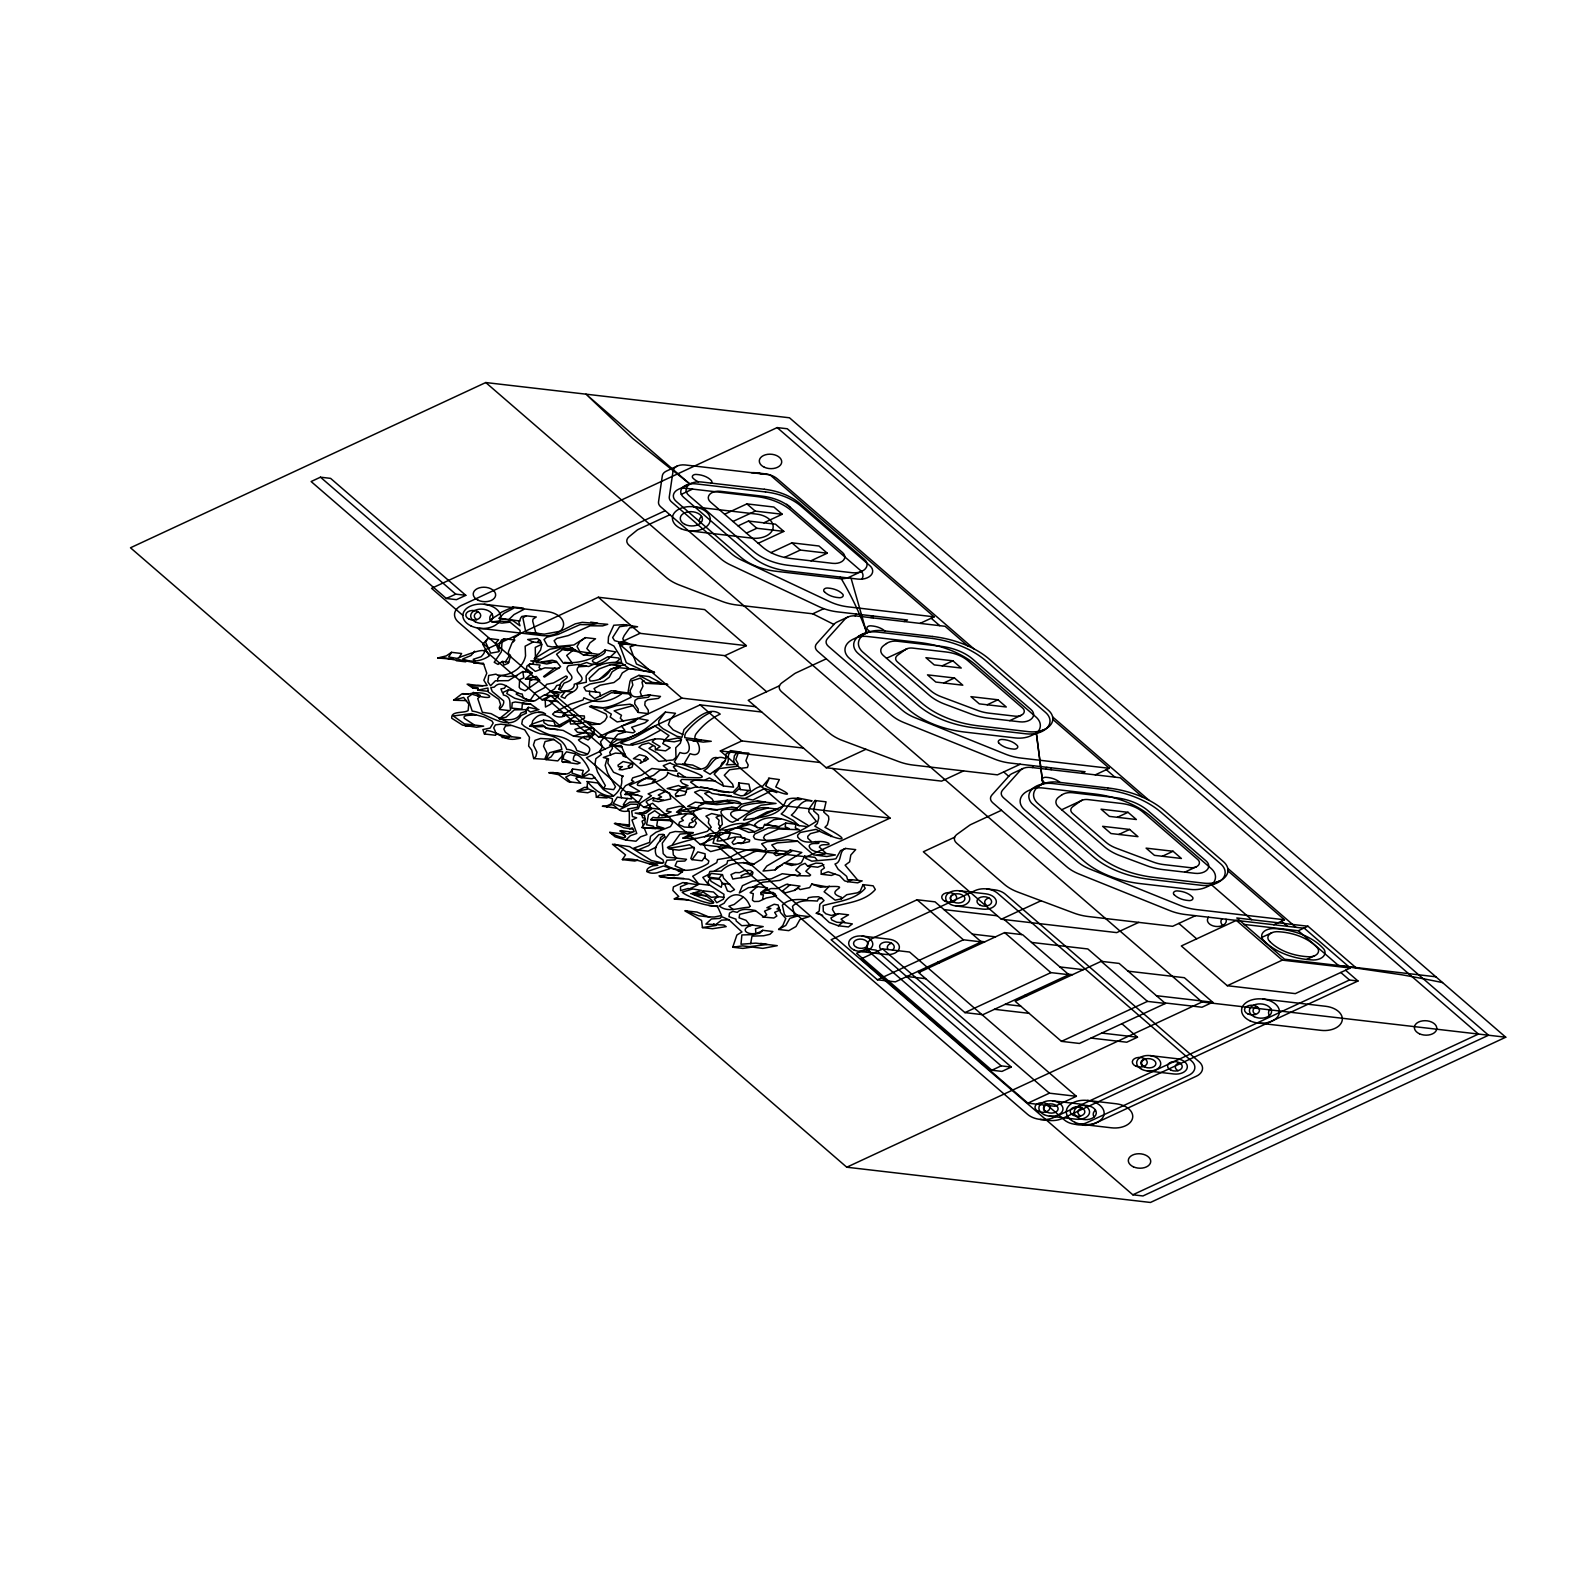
<?xml version="1.0" encoding="UTF-8"?>
<svg xmlns="http://www.w3.org/2000/svg" width="1585" height="1585" viewBox="0 0 1585 1585"><rect width="100%" height="100%" fill="white"/><g stroke="black" fill="none" stroke-linecap="round" stroke-linejoin="round"><path stroke-width="1.5" d="M541 669.702L538.979 667.384L540.089 665.066L529.965 663.897L528.855 666.195L535.255 671.366L544.923 667.84L558.95 668.434M648.225 694.884L660.489 696.429L658.429 698.41L647.789 699.738L645.135 701.58L644.798 705.067L648.324 710.278L648.245 713.587L638.121 712.418L638.2 709.109L634.674 703.898L635.01 700.392L637.685 698.569L648.305 697.241L650.365 695.26C643.431 693.893 631.405 702.135 630.057 690.723L632.851 685.037L631.86 680.857L640.32 678.122L646.264 683.353L667.78 684.462L652.188 682.342L638.854 675.368L631.028 679.173L629.958 681.292L628.116 691.734L631.127 697.241C619.061 702.888 604.697 711.566 591.106 706.117L589.501 706.573L606.144 714.102L607.055 716.955L604.816 720.779L600.299 723.949L591.898 724.682L586.212 721.393L579.753 723.652L570.56 724.008L569.867 720.759L560.06 726.782L548.113 725.237L544.012 722.8L543.635 720.184C531.094 724.206 520.653 727.673 544.864 726.445M512.827 641.984L514.412 639.944L504.288 638.775L501.989 642.876L501.335 651.851L494.203 662.292L498.047 664.412L502.366 661.46L508.785 662.193M488.041 691.337L477.977 690.168L477.996 687.751L472.786 688.048L467.119 684.165L476.431 685.235M607.134 797.968L596.396 797.275L595.683 792.223L588.491 788.934L576.92 791.272L584.429 787.388L587.758 787.587M529.39 687.157L529.747 680.797L532.144 679.787M577.554 651.653L560.179 648.641L538.207 660.747L530.737 660.905L546.746 663.976L551.739 662.847M657.577 820.475L656.705 825.943L664.056 828.182L652.247 827.806L662.49 829.213M586.767 666.255L578.664 666.77C571.511 673.387 592.79 678.241 574.226 684.264C575.177 692.724 554.314 693.14 560.238 686.047C558.772 681.253 571.392 677.568 565.964 676.002L553.423 682.976L546.567 684.324L544.388 687.791L535.532 692.546L530.143 700.352L523.367 698.153L522.178 694.012C512.866 693.695 502.584 677.548 494.322 687.078L490.775 687.712L492.281 691.496L503.634 700.847C504.981 705.919 495.946 712.814 500.642 704.83L498.899 699.421L488.239 692.011L487.922 688.029L477.977 690.168M659.836 841.219L660.588 837.534L664.214 834.859M637.883 794.937L625.025 794.461L627.502 791.707L634.178 792.758L639.706 791.272L629.304 785.229L645.57 778.374L655.695 779.543L652.346 782.257M738.788 782.931L748.913 784.119L750.438 790.717L740.314 789.548L738.788 782.931L738.313 786.695L732.884 792.282L722.324 792.005L706.217 787.884L695.24 787.111L686.741 789.548L685.017 794.759L675.983 796.7L675.329 794.164L678.519 790.875L667.166 788.538L678.519 785.506L681.808 787.329L689.832 788.26M532.104 723.751L532.639 720.977C541.892 708.475 550.669 717.47 559.247 725.118L562.021 725.435M545.557 713.943C539.633 709.525 527.746 713.983 522.515 719.808L521.742 723.909L524.358 726.326A69.047 44.38 3.4 0 0 540.128 733.815C550.708 734.964 562.952 737.956 566.717 749.388C574.285 749.21 579.833 757.65 587.242 754.5C594.91 745.663 583.003 745.307 578.406 739.878L584.548 736.51L591.185 737.203M509.043 619.359L514.035 614.564L523.545 609.571L523.288 608.125L513.164 606.956L501.672 612.068A46.579 29.937 3.4 0 1 494.956 616.842L490.359 619.933L491.806 621.439M650.385 805.873L648.443 809.876L641.866 813.105M750.636 943.689L752.003 936.121L763.673 935.764L769.973 934.278L772.846 931.505L762.722 930.316L759.869 933.089L753.549 934.595L741.879 934.952L740.987 944.244L755.768 943.134L777.264 945.67L762.861 948.385L742.513 945.849L732.726 947.236L736.886 935.031L741.958 931.96L728.803 919.696L721.65 916.665L719.986 918.389L711.407 918.963L705.9 924.075L723.83 925.065L726.188 926.611L712.537 928.731L702.413 927.562L701.6 920.449L684.958 910.959L697.004 912.029L708.614 916.883L714.439 917.022L721.611 915.496L717.212 905.847C702.373 906.719 688.96 897.07 674.061 898.913L678.796 896.535L672.852 890.433L673.407 886.907L682.877 882.568L698.054 884.806L690.426 888.551M768.487 778.096L779.364 779.582L775.758 786.933C804.17 800.841 772.806 791.331 765.634 785.764L769.24 778.413L762.543 786.358C754.123 786.398 749.527 795.928 740.75 795.848L733.875 793.471L739.204 788.557L740.314 789.548M539.039 679.866L525.447 679.014L532.144 673.288L526.379 668.672L526.953 665.997L529.965 663.897M600.517 696.37L599.823 692.486L589.699 691.318L589.521 694.468L594.633 698.628L611.315 690.703L628.75 693.061M816.968 860.001L814.848 857.346L804.724 856.177L801.317 862.716L798.384 863.983L791.47 865.489L784.02 863.052L775.065 869.907L763.059 871.037L766.843 866.044L791.707 851.303L790.222 850.036L783.783 853.82L776.214 855.682L774.035 853.879L778.77 850.491L787.765 851.541M510.093 622.172L501.91 623.103L490.676 621.3M572.066 692.031L565.469 691.258L561.05 696.726L564.874 698.331C567.232 692.586 575.949 692.724 577.554 686.88L576.96 684.126L586.331 682.224L586.093 675.983C593.464 664.194 608.699 661.539 621.578 662.451L620.389 656.586L613.87 646.026L608.125 643.015L608.501 636.833L613.791 625.243L623.658 624.648L637.586 626.768L629.701 627.878L624.232 635.526L622.766 638.755L624.688 641.806L628.888 643.688M475.322 661.004L473.202 659.34L481.107 656.725C494.322 643.173 464.563 655.952 461.968 656.388L456.995 658.429L448.674 656.983L451.487 652.327L461.611 653.515L458.917 657.795M716.361 924.194L721.512 920.132L728.922 919.775M545.24 695.003L554.512 688.96L556.692 685.512L560.377 684.74M752.439 887.224L762.662 882.251L779.681 880.408L791.034 875.277L795.65 875.277M625.025 794.461L631.008 793.51L642.222 796.522L638.894 801.931L629.899 802.109L622.152 807.003L613.217 803.417L617.358 797.116L621.459 797.75L620.527 793.114L621.835 790.697L625.5 785.724L633.841 781.464L631.504 780.276L632.752 777.839L641.449 775.184L651.851 768.487L676.993 771.241L673.348 766.863L675.943 765.515M565.152 713.012L562.695 715.41L563.864 716.242M720.898 765.951L721.948 762.999L724.761 761.117M857.961 880.388L845.122 865.172L849.639 861.844L850.808 855.028L855.662 849.619L845.538 848.451L840.525 850.63L835.909 858.773L832.601 859.328L811.797 861.17L805.774 858.317L804.724 856.177M593.701 664.313L588.728 666.473L578.604 665.304L586.747 662.49C594.514 666.354 603.231 663.739 609.314 658.211L608.6 656.844M561.863 756.362L557.801 760.899L545.933 759.631L549.5 752.736L561.863 749.388L560.674 744.455L553.541 739.244L540.604 738.452L534.938 740.354L533.432 745.029L536.958 752.201L535.809 756.62L533.669 758.561L531.748 750.121L528.637 746.059L529.449 737.342L524.675 729.793L512.133 725.573L500.9 724.167L495.451 724.86L493.708 727.872L495.154 731.002C495.035 738.035 532.58 736.748 516.552 738.848C504.644 741.721 497.274 731.18 486.734 730.546L484.435 733.994L482.87 729.556L490.122 728.09L493.193 723.077L492.004 721.056L484.673 717.212L471.478 713.626L453.231 715.964L464.484 723.889L483.663 726.128L476.609 727.238L462.543 725.118L451.685 718.203C451.012 710.555 463.038 713.607 468.11 710.635L468.784 704.136L463.632 697.459L453.607 700.233L461.849 693.893L468.209 694.23C487.15 688.167 503.297 703.898 472.033 694.23L467.615 697.4L472.211 711.11C487.447 712.695 508.607 733.518 521.267 715.469L526.359 713.111L525.824 710.04L528.32 707.326L538.94 709.565L530.5 712.041L527.706 710.1L528.32 707.326M541.238 642.935L533.174 642.004L525.15 646.224L525.546 655.873C522.892 668.434 510.311 675.923 498.047 675.388L495.946 674.16L488.695 675.468L487.922 681.966L490.558 685.73L495.431 680.777L508.409 680.658L522.792 671.545L532.085 672.615M847.579 881.676L857.703 882.845L862.2 880.884L852.076 879.715L847.579 881.676L844.607 880.844L839.614 875.653L828.202 871.77L821.288 874.246L821.129 870.363L824.438 867.946L822.159 863.409L815.938 863.112L807.577 866.024L805.041 863.349L800.326 865.331L795.729 870.086L800.484 873.85L797.869 875.673L782.237 873.731L771.36 878.823L752.538 881.082L742.434 885.698L739.303 892.989L748.477 887.64L757.353 886.609L767.477 887.798L762.563 891.265M655.833 828.717L641.905 827.489L645.174 823.031L644.52 815.344L635.11 813.046L644.56 813.422M534.086 660.767L534.938 658.766M535.413 657.676L535.274 647.413L541.713 644.283M506.071 685.552L504.446 688.247L500.9 688.9L502.405 692.685L508.409 689.871L513.401 690.446M532.382 664.174L533.313 662.332M742.315 843.24L745.366 839.832L744.851 838.703C734.826 833.472 726.505 841.536 717.094 841.001L720.224 832.383L715.211 835.671L713.032 843.101L729.179 846.806L710.674 851.581L705.622 848.49L703.819 844.23L711.685 835.85L714.993 836.246M584.548 736.51L583.874 738.075L588.075 739.957L594.316 734.231L593.88 728.565L584.211 726.623L574.82 729.358L577.475 732.31L594.177 733.38M727.872 838.742L730.348 833.571L720.224 832.383M642.599 779.543L653.535 775.303L660.113 769.973L663.739 769.656M669.9 868.62L656.844 872.84C647.472 874.623 642.103 869.67 652.941 865.806L657.874 865.291C645.511 864.518 634.693 856.712 622.37 859.605L625.52 854.89L612.444 844.25L629.661 846.628L651.415 860.536L662.609 862.933M722.483 883.4L720.006 879.477L709.882 878.308L707.94 882.31L709.149 884.747L723.969 894.316L723.533 899.111L716.777 902.717L714.28 899.23L718.045 896.635L724.246 897.348M775.184 869.848L776.947 867.233L782.396 864.835M658.112 817.167L660.212 814.591L670.316 816.889M682.858 734.529L673.169 729.912L668.375 724.662L670.019 720.145L675.487 713.29L665.363 712.101L658.805 720.937L658.825 725.019L663.045 728.743L676.835 736.272L681.946 737.302L683.967 729.595C693.655 720.224 708.792 705.226 720.224 714.102C710.754 718.421 701.977 726.049 695.815 734.192A18.842 12.105 3.4 0 0 694.904 738.828L697.717 739.72M572.205 663.283L563.467 663.263L556.553 654.248L562.517 649.592L568.024 650.563M822.674 915.318L816.315 913.257L819.187 911.038L819.821 904.302L824.042 900.557L821.862 898.319L818.494 896.753L812.907 896.952L808.33 897.704L807.24 899.864C798.939 899.349 788.419 898.378 782.356 905.233L784.397 914.248L786.239 916.388L797.433 915.298L809.281 916.625L799.91 919.558L795.967 926.551L788.775 930.633L778.651 929.464L782.792 925.561L785.803 918.527L780.494 912.485L778.116 904.956L774.134 904.262L766.902 907.71L770.845 908.482L764.525 911.177L766.724 914.822L763.752 916.843L755.213 910.464C749.646 909.552 741.503 907.868 737.283 912.366L732.845 911.355L729.516 913.118L728.961 916.645L735.935 919.181L736.173 920.964L741.76 925.68L752.657 925.105L763.197 926.591L755.49 928.79L755.787 932.079M646.72 871.671L663.422 866.024L682.58 871.631L677.825 875.118L665.878 875.019A28.867 18.564 3.4 0 0 661.995 875.574L658.964 875.95L670.158 878.248L683.789 878.407M784.872 863.013L801.832 852.492L790.222 850.036M505.357 661.797L509.875 655.041M578.604 665.304L579.199 664.353L568.539 665.601C561.387 672.218 582.666 677.072 564.101 683.095L560.892 688.465L558.554 689.336M584.112 774.748L582.151 774.273L583.28 770.449L572.502 768.983C568.242 778.948 556.672 771.162 548.747 772.747L558.514 774.649L568.183 781.603L580.704 783.248L575.83 778.354L578.763 776.749M708.376 874.583L702.789 877.397L708.772 885.123L698.648 883.955L692.665 876.228L716.757 862.616L717.51 859.585L729.912 857.505C739.402 851.403 752.558 846.43 763.792 851.006L766.506 849.322L761.632 843.795L767.18 841.714L787.943 839.674L797.83 841.318L813.462 854.85L826.855 856.514L835.434 854.949L826.34 853.503L819.326 847.064C820.555 842.566 830.877 846.489 828.777 843.319C818.573 838.029 805.457 847.123 797.75 837.118L797.631 835.176L800.306 832.482L816.057 829.351C831.669 838.148 860.596 846.113 824.933 827.311L827.39 824.794L828.836 819.366L828.539 816.315L823.685 811.995L826.062 801.832L814.908 800.524L809.4 808.31L808.707 811.738L816.334 821.347C798.979 832.759 776.056 844.369 754.975 838.96L753.43 836.563L754.737 834.007L768.368 827.806L789.092 828.559L785.189 826.756L785.665 823.051L778.631 826.835L764.604 824.477L763.019 827.845L754.103 832.026L748.794 832.402L737.619 827.608C714.875 831.63 727.277 831.332 740.373 834.899L741.958 837.593L744.97 837.95M711.685 835.85C700.59 835.434 633.425 855.603 689.594 844.726L694.448 848.53L690.822 858.456L691.971 859.625L697.836 851.878L705.107 853.8L705.028 858.02L708.852 860.972L708.178 863.488C695.28 871.79 678.221 872.899 664.947 864.717L666.968 860.18L674.735 859.882L676.379 858.099L686.503 859.288L684.859 861.051L677.092 861.348L675.071 865.885L684.779 870.284M569.411 781.98L570.58 782.059L565.706 777.165L570.382 774.728L581.893 777.581L589.105 774.134L592.136 774.728L603.548 788.438L605.371 785.585L597.525 771.935L595.049 764.168L595.841 758.72L601.527 754.381L599.546 751.31L602.34 747.189L600.497 741.839L607.59 733.181L616.387 730.487L633.108 732.845L635.03 731.577L631.603 727.297L644.936 722.819L648.126 720.323L637.546 718.381L617.14 721.948L610.166 717.054L611.354 714.082L604.024 709.644L616.407 705.642L630.057 704.196L632.752 705.246L638.121 712.418M495.867 733.043L495.63 735.281L484.435 733.994M593.384 700.867L580.645 705.266L565.409 713.052L555.047 711.784L552.571 714.221C556.196 717.648 562.12 717.965 566.122 715.033L584.33 715.964L584.508 718.064L578.228 721.571M620.012 768.507L619.141 769.617L622.251 769.775L632.058 767.279L633.049 763.772L623.083 761.553L617.991 765.139L618.447 766.803L622.43 766.546L620.092 768.428M718.342 896.654L713.488 892.018L703.364 890.849L701.462 893.048L690.664 893.663L706.157 895.941M607.075 758.502L605.173 765.357L607.649 773.123L615.495 786.754L613.672 789.627L603.548 788.438M754.302 863.944C743.127 861.804 729.556 861.883 721.274 871.076L709.941 871.433L707.98 876.584L708.753 877.238L711.13 873.394L722.562 874.682L723.553 878.149L734.489 889.641L730.606 891.82L727.456 890.988L724.92 884.648L722.205 883.4L721.254 887.283L711.031 881.3L709.882 878.308M705.127 856.455L702.096 860.813L691.971 859.625M787.329 884.331L789.885 884.945L782.554 890.968L785.348 892.89L794.362 890.394L800.009 886.114L786.299 884.351L777.7 888.591L771.003 888.551L760.8 892.553L774.926 893.643M599.823 678.974L610.601 669.385M627.343 798.444L623.341 804.605L624.946 805.398M761.355 892.613L760.84 894.594L763.435 894.832L762.524 899.349M748.358 790.479L744.455 794.897M762.464 828.123L757.293 827.529L754.658 824.596C766.942 812.114 785.585 819.069 799.038 825.627L793.312 820.475L781.187 813.937C786.992 809.638 788.438 801.752 796.205 799.553C810.549 800.148 789.033 795.531 785.863 800.762C779.543 818.256 758.205 816.909 743.504 820.059L747.248 815.383L756.937 810.787L767.952 808.013L778.077 809.202L767.061 811.976L755.886 817.88M750.398 810.311L761.038 805.239L776.036 803.436L755.946 801.099L741.621 804.15L737.005 808.073C727.515 805.18 718.421 812.392 709.05 808.845M616.149 662.253L619.438 659.38L618.725 658.013L607.847 656.765L596.317 663.124C583.003 659.598 608.402 656.249 604.955 650.008C594.018 659.4 577.95 663.996 564.597 662.391M540.525 659.4L534.383 658.686L540.564 650.008L541.832 644.659L540.445 640.716L537.434 638.537L527.666 639.508L533.174 642.004M720.264 829.569L717.371 832.541L709.644 833.849L704.473 836.781M794.362 890.413L798.265 888.155L800.128 889.581L809.638 887.6L811.758 884.093L825.904 886.669C857.544 885.282 821.288 890.691 841.318 897.169L841.397 898.873M645.57 778.374C617.417 793.392 670.693 781.92 667.543 772.311C675.368 777.502 686.78 777.601 696.825 777.72C718.163 778.136 669.425 764.604 670.296 762.801L663.223 765.694L667.087 768.943L664.848 770.072M655.16 738.709L652.247 741.82L660.113 746.594L655.477 749.665L655.16 746.495L648.681 742.949L641.965 744.692L638.854 747.248L647.175 751.865L658.805 761.394L673.189 759.928L675.983 757.412L675.725 747.744L680.341 743.187L681.53 738.986L677.469 738.075L664.056 740.651L668.969 735.598L655.041 726.089L633.505 738.214L620.646 742.949C635.506 750.418 649.474 735.083 664.432 739.779M664.472 740.71L662.728 743.543L670.237 747.763L665.601 750.854L655.477 749.665M517.82 693.16L516.116 694.111L528.538 700.451M765.872 824.755L773.757 819.762L780.969 818.732M663.6 800.167L652.921 798.048L647.096 800.841L646.165 801.871L651.811 808.726L645.868 813.264L639.528 812.847M714.26 871.136L726.881 863.785L727.634 860.774L740.036 858.674L750.438 853.661A17.138 11.016 3.4 0 1 762.861 850.65M646.66 757.194L643.55 759.829L645.887 760.741M742.731 843.279L738.392 842.784L733.538 844.448L732.052 842.368L735.242 838.663L734.747 837.534M725.692 758.66C713.448 753.093 712.081 767.081 703.799 770.548L710.08 774.292C716.321 769.002 727.773 764.089 725.811 754.262L730.665 750.597L741.522 752.261M498.958 651.237L495.649 643.213L498.641 639.726L487.962 638.398L482.732 644.283L489.25 655.893C481.741 661.242 471.28 662.867 462.8 658.924L470.983 655.556L474.648 651.197M535.948 633.307L532.718 621.181L533.016 619.121L536.265 616.981L526.141 615.812L522.892 617.932L525.824 632.118L544.408 634.159L560.892 631.088L575.296 623.836L582.23 622.33L607.729 624.312L602.597 625.897L590.175 625.778L568.262 635.565L556.89 638.398L554.116 640.716L557.207 646.383M596.396 797.275L599.823 794.798L612.286 798.602C614.604 811.084 586.014 803.1 616.506 808.291M821.307 915.159L829.312 922.49L838.307 925.759L842.21 922.747L836.662 922.193L831.808 919.974L830.916 917.992L838.425 913.653L848.55 914.822L841.041 919.161L844.944 922.529M572.502 768.983L572.027 773.084L581.873 776.412L589.125 770.171C587.579 764.327 574.028 745.703 573.255 760.107L580.13 762.92L577.475 763.95L561.823 761.592L562.517 751.548L560.179 751.429L554.057 752.657L551.105 756.857L545.933 759.631M526.299 711.13L520.89 713.091C517.304 721.333 506.407 720.145 499.275 718.798L510.608 709.723C508.943 703.958 512.47 696.806 503.297 694.943L503.257 693.101M660.569 730.19L643.629 739.383L630.771 744.138L633.089 744.792M779.027 907.452L777.026 908.898L779.661 909.255M591.542 653.595L586.826 648.523L589.996 642.817L595.524 638.795L585.4 637.626L579.872 641.648L577.059 646.462L579.753 651.514L598.793 654.447M775.64 851.185L776.63 850.511L771.756 844.964L777.304 842.883L797.433 841.239M585.875 736.649L594.256 733.875M480.255 696.191L477.739 698.589L482.335 712.279L491.053 713.646L499.81 718.421M665.363 712.101C651.138 724.286 637.586 738.729 617.021 739.957L609.571 745.247L622.291 747.09M695.379 816.136L691.436 819.584L693.517 821.644L689.653 823.249L688.782 825.745L692.09 827.469M625.619 836.365L621.419 833.809L609.769 832.363L615.198 836.86L625.817 840.05L630.394 835.691L636.774 833.452L631.959 820.02L636.655 817.801L632.455 816.552L631.682 811.005L638.319 808.707L640.617 802.902L651.455 795.789L648.126 793.867L659.122 789.31L669.623 793.094L670.772 798.939L658.369 801.673L652.881 800.663L654.189 798.345L652.921 798.048M693.695 814.551C679.509 811.223 666.988 820.02 652.901 817.365L650.742 819.683L669.762 819.703L672.694 822.892L670.455 826.597L655.992 832.264L650.464 836.365L649.573 842.408L633.782 848.133L637.962 849.976L648.661 845.597L658.904 834.621L663.283 834.324L665.145 836.821C658.904 840.605 652.624 847.995 656.507 855.642L662.946 859.823L663.778 862.636C644.283 866.539 631.424 849.441 614.703 844.23M743.008 897.308L734.192 904.441L728.902 906.204L733.181 909.493M610.205 657.042L615.773 651.93L604.955 650.008M527.726 670.079L524.853 671.782M752.756 872.107L750.26 873.533M554.869 667.959L543.556 676.557L544.547 677.053L560.614 666.691L556.256 661.242L552.115 660.232L536.622 662.807M757.353 886.609L750.101 892.731L753.311 893.643L752.439 900.221L754.262 901.528L758.878 901.389L766.288 898.002L776.531 895.882L773.104 892.454L760.8 892.553M559.247 725.118L574.384 716.895L574.206 714.795M740.155 872.364L744.792 870.363L750.636 870.522C759.651 876.981 738.095 877.535 732.845 879.1L730.982 874.603L735.42 872.542L739.62 872.661M611.533 668.87L620.488 665.878L609.611 664.67L621.994 663.283L629.344 668.712L636.001 669.504M632.217 763.257L628.116 766.308L629.76 767.754M588.946 653.297L583.339 654.902L569.629 646.601L561.506 647.076L549.757 649.275L534.383 658.686M657.577 798.582L661.579 796.958L658.25 795.056L664.908 791.747M572.126 651.039L566.677 655.437L572.343 663.283M661.817 815.899L671.148 811.877L666.374 811.005L667.463 809.123L679.173 806.408L683.947 806.488L678.895 810.727L689.019 811.896L696.647 809.915M678.122 776.828L677.667 773.5L678.895 772.925L685.275 777.225M619.814 665.799L625.283 664.67M644.104 680.936L641.984 682.025L642.975 686.206L640.182 691.892L641.687 696.191M555.285 711.883L570.521 704.077L583.022 700.015L583.914 697.737C596.653 704.077 610.641 702.135 621.498 693.893M594.811 777.482L592.017 778.75L580.368 777.561M737.283 827.707L749.626 824.458M451.487 652.327L446.316 655.893L437.718 657.993C445.543 656.507 453.607 661.143 459.234 659.717L483.683 664.313M485.763 382.54L130.485 547.776L846.766 1167.214L1150.452 1202.46L1505.75 1037.224L789.469 417.786L485.763 382.54L1202.064 1001.997L1505.75 1037.224M320.467 477.184L311.116 481.543L446.356 598.496L456.48 599.665L465.812 595.326L330.591 478.373L320.467 477.184L455.707 594.137L465.812 595.326M677.191 466.089L666.453 471.082A10.758 6.915 3.4 0 0 662.332 475.777L658.528 501.87A10.758 6.915 3.4 0 0 660.747 506.843L720.699 558.693A42.755 27.48 3.4 0 0 730.487 564.934L819.128 606.718A42.755 27.48 3.4 0 0 837.752 611.889L907.512 619.993L904.163 621.538M477.422 627.997L1132.819 1194.793L1142.943 1195.962L1488.573 1035.243L787.289 428.762L777.165 427.593L431.556 588.332L462.84 615.376M691.238 483.366L678.558 489.25A13.473 8.658 3.4 0 0 676.181 501.355L740.453 556.949A53.652 34.494 3.4 0 0 776.095 571.274L839.238 578.604A13.473 8.658 3.4 0 0 849.184 577.198L861.864 571.293M446.356 598.496L455.707 594.137M681.292 494.362L692.605 489.091M665.205 510.707L461.79 605.311A18.802 12.086 3.4 0 0 458.461 622.172L488.636 648.265M669.88 514.749L638.656 529.251A10.758 6.915 3.4 0 0 636.675 530.5L628.928 536.859A10.758 6.915 3.4 0 0 629.027 545.26L666.017 577.257A42.755 27.48 3.4 0 0 679.43 585.043L722.027 601.389A42.755 27.48 3.4 0 0 737.025 605.014L812.768 613.811L833.928 624.45M724.622 514.253L746.911 503.891L773.896 507.041L782.237 514.253L763.792 522.832M732.963 521.465L755.252 511.123L782.237 514.253M738.075 525.883L748.477 521.049L775.481 524.179L783.822 531.391L758.205 543.298M755.57 706.692L681.907 698.133L618.526 643.312L724.88 655.655L746.377 645.67L704.671 609.591L598.318 597.248L484.614 650.127L541.991 699.758L557.643 701.58M746.416 533.095L756.818 528.261L783.822 531.391M770.924 552.63L791.945 542.843L818.93 545.993L827.271 553.205L810.886 560.813M784.476 557.425L800.286 550.054L827.271 553.205M618.526 643.312L640.023 633.326L746.377 645.67M541.991 699.758L550.807 695.656L598.516 736.926L624.668 739.957M812.768 613.811L823.804 608.66M847.836 617.04L837.098 622.033A10.758 6.915 3.4 0 0 834.304 624.014L816.691 643.609A10.758 6.915 3.4 0 0 817.583 651.257L891.404 715.112A42.894 27.579 3.4 0 0 903.985 722.582L994.647 759.116A42.894 27.579 3.4 0 0 1010.556 763.098L1085.091 771.736L1081.763 773.302M598.516 736.926L681.907 698.133M761.751 712.022L700.114 704.869L586.41 757.749L643.787 807.379L659.439 809.202M858.119 636.615L866.619 632.673L851.086 578.307M866.698 632.91L853.265 639.151A21.457 13.79 3.4 0 0 849.461 658.389L908.245 709.228A85.788 55.158 3.4 0 0 965.245 732.131L1015.292 737.936A21.457 13.79 3.4 0 0 1031.102 735.698L1044.535 729.457M826.3 658.805L795.908 672.932A10.758 6.915 3.4 0 0 794.323 673.863L781.762 682.937A10.758 6.915 3.4 0 0 781.464 691.654L828.816 732.607A42.894 27.579 3.4 0 0 842.665 740.571L898.774 761.612A42.894 27.579 3.4 0 0 913.416 765.099L997.44 774.847L1020.284 764.228M779.503 685.75L748.199 700.293L826.181 767.734L941.589 781.128L963.561 770.904M920.092 623.38L934.179 616.842L769.953 474.807L685.136 464.96A10.758 6.915 3.4 0 0 673.09 470.765L669.286 496.878A10.758 6.915 3.4 0 0 671.485 501.851L731.438 553.7A42.755 27.48 3.4 0 0 741.225 559.941L829.886 601.725A42.755 27.48 3.4 0 0 848.49 606.896L934.179 616.842M886.53 658.27L907.274 648.622M832.719 768.507L890.057 818.098L783.703 805.755L720.323 750.933L741.82 740.928L803.456 748.08M942.144 665.839L952.902 660.826L961.243 668.038L934.239 664.908L925.898 657.696L952.902 660.826M643.787 807.379L652.604 803.278L700.312 844.528L806.666 856.871L890.057 818.098M943.729 682.976L954.467 677.984L962.808 685.195L935.824 682.065L927.483 674.853L954.467 677.984M826.181 767.734L865.885 749.289M987.178 704.77L997.936 699.777L1006.277 706.989L979.272 703.859L970.931 696.647L997.936 699.777M700.312 844.528L783.703 805.755M1009.685 720.66L1021.136 715.33M1022.999 768.507L1012.24 773.52A10.758 6.915 3.4 0 0 1009.467 775.501L991.853 795.076A10.758 6.915 3.4 0 0 992.725 802.743L1066.547 866.579A42.894 27.579 3.4 0 0 1079.147 874.068L1169.809 910.602A42.894 27.579 3.4 0 0 1185.719 914.565L1304.376 928.275L1350.341 968.019L1295.321 993.617L1227.285 985.711L1181.32 945.968L1236.359 920.39L1282.305 960.134L1350.341 968.019M857.663 637.011A21.378 13.75 3.4 0 1 868.045 636.556L919.34 642.5A85.788 55.158 3.4 0 1 976.32 665.403L1035.877 716.915A21.378 13.75 3.4 0 1 1036.372 733.36L1042.89 783.901L1028.407 790.638A21.457 13.79 3.4 0 0 1024.623 809.856L1083.407 860.695A85.788 55.158 3.4 0 0 1140.388 883.618L1190.434 889.423A21.457 13.79 3.4 0 0 1206.264 887.184L1219.697 880.923M1001.443 810.292L971.07 824.418A10.758 6.915 3.4 0 0 969.465 825.349L956.924 834.403A10.758 6.915 3.4 0 0 956.607 843.121L1003.979 884.073A42.894 27.579 3.4 0 0 1017.828 892.058L1073.937 913.079A42.894 27.579 3.4 0 0 1088.578 916.566L1172.603 926.314L1195.427 915.694M954.645 837.217L923.342 851.779L1001.324 919.221L1116.732 932.614L1138.704 922.391M1095.255 774.867L1109.322 768.309L1052.816 719.432M1061.673 809.757L1082.416 800.108M917.081 899.765L831.115 939.746L877.397 979.788L895.347 981.868L981.333 941.886L935.031 901.845L917.081 899.765L963.383 939.786L981.333 941.886M1117.306 817.305L1128.044 812.312L1136.386 819.524L1109.401 816.394L1101.06 809.182L1128.044 812.312M865.945 948.92L856.593 953.278L991.834 1070.232L1001.958 1071.401L1011.289 1067.042L876.069 950.108L865.945 948.92L1001.165 1065.873L1011.289 1067.042M1118.871 834.443L1129.63 829.45L1137.971 836.662L1110.966 833.532L1102.625 826.32L1129.63 829.45M882.568 948.9L861.071 958.905L1027.892 1103.16L1054.877 1106.29L1076.373 1096.305L909.572 952.03L882.568 948.9L1049.389 1093.174L1076.373 1096.305M1001.324 919.221L1041.028 900.755M877.397 979.788L963.383 939.786M1162.34 856.257L1173.078 851.264L1181.419 858.476L1154.435 855.345L1146.094 848.133L1173.078 851.264M1004.632 932.594L918.646 972.576L964.928 1012.617L982.878 1014.697L1068.865 974.696L1022.583 934.674L1004.632 932.594L1050.914 972.615L1068.865 974.696M1184.847 872.126L1196.279 866.817M964.928 1012.617L1050.914 972.615M1101.179 961.342L1015.192 1001.324L1061.475 1041.365L1079.425 1043.445L1165.411 1003.464L1119.129 963.422L1101.179 961.342L1147.461 1001.383L1165.411 1003.464M1273.726 924.788L1284.484 919.775L1227.959 870.898M1261.818 937.389L1271.844 932.733M991.834 1070.232L1001.165 1065.873M1244.344 924.471L1298.293 930.732L1307.982 926.234L1355.69 967.484M1061.475 1041.365L1147.461 1001.383M1227.285 985.711L1282.305 960.134M846.766 1167.214L1202.064 1001.997M1121.863 1023.712L1137.495 1037.224L1126.757 1042.217L1090.995 1038.076M1128.084 971.169L1184.371 977.707L1212.723 1002.235L1201.985 1007.228L1164.797 1002.909M1306.714 959.46L1314.777 955.696M1027.892 1103.16L1049.389 1093.174M1345.566 970.238L1357.988 980.996L1349.489 980.005L1053.966 1117.445A18.802 12.086 3.4 0 1 1027.595 1114.374L717.946 846.588M1357.988 980.996L1062.465 1118.435A18.802 12.086 3.4 0 1 1048.596 1120.397L1040.097 1119.406M1132.819 1194.793L1478.448 1034.074L777.165 427.593M779.959 910.127L774.649 912.366L776.848 916.011L773.876 918.012L762.464 916.982M629.661 824.973L614.366 823.546L623.777 827.806L632.97 829.173M504.288 638.775L501.514 639.983L499.731 643.371L498.562 651.772L490.657 653.139L485.545 642.044L487.962 638.398M610.364 664.709L599.13 668.949L589.144 678.459L590.095 681.055C598.476 680.896 606.976 677.013 610.701 669.266L616.506 667.404L629.087 668.731L622.311 672.912L619.418 678.34L613.91 682.541L600.121 685.215L594.058 688.583L596.039 692.051M715.509 780.969L694.646 780.196L690.525 782.079L697.36 786.992M810.708 866.401L805.834 871.255L810.609 875.019L809.578 875.93L796.482 875.633M677.647 814.393L681.273 813.046L676.498 812.174L680.064 809.4M678.895 810.727L695.538 807.795L687.613 806.389L695.181 802.168L716.737 804.645L732.825 803.06M585.4 637.626L573.849 644.956L552.174 646.977L547.538 646.026L543.992 639.548L546.766 637.21L558.138 634.396L580.051 624.589L592.473 624.728L597.604 623.143L590.69 622.132M681.808 787.329L688.029 785.665L682.501 783.386L680.401 780.91L681.808 779.404L704.235 780.295L709.406 777.918L723.414 785.982L733.538 787.151L732.567 784.099L724.286 775.263L729.576 769.735L747.466 767.477L748.219 765L745.921 760.701L748.754 753.093L737.302 752.419L734.39 755.688L733.736 760.76L735.083 764.485L726.247 764.782C730.705 760.76 725.455 754.084 731.537 751.726L730.665 750.597M655.833 847.262L648.087 851.165L637.962 849.976M771.875 790.539L752.934 799.969L712.061 793.471L708.396 791.093L700.055 790.103L694.547 792.203L701.878 797.631L703.938 801.237C715.964 803.773 728.308 797.196 739.957 802.426L741.087 803.853L724.583 801.396L715.211 803.436L700.828 803.318M709.268 791.628L704.671 793.392L711.982 798.8L713.726 801.772M585.103 732.329L573.572 736.193L563.19 730.427L546.211 728.248L542.565 725.078L529.588 726.267M762.722 930.316C750.676 938.875 736.034 929.068 752.657 925.105M466.604 700.629L453.607 700.233M799.157 915.456L789.786 918.389L785.843 925.382L778.651 929.464M676.379 858.099L666.631 857.109L663.184 853.661L662.292 843.081L669.88 832.878L675.19 831.491L693.378 832.601L682.976 838.049L707.267 831.372L711.269 827.251L708.356 822.952L708.97 819.069L705.919 816.156L711.705 813.561L721.393 815.859L722.344 824.319L718.778 828.281L720.541 829.668C731.794 823.388 745.723 820.515 757.293 827.529M834.998 874.048L831.412 875.435L821.288 874.246M718.045 896.635L711.388 897.348L703.423 892.236L703.364 890.849M720.303 815.225L716.044 817.325L719.095 820.257L718.481 824.121L720.482 826.914M625.065 732.111L617.714 734.35L610.621 743.008L611.334 743.821M645.254 819.148L642.083 821.188L643.292 825.349M629.483 828.777L632.276 827.885L634.178 831.55L627.502 834.086L619.894 830.837C634.713 843.002 615.218 835.889 609.769 832.363M715.41 770.667L714.023 771.855M704.057 803.694L698.708 806.091L697.836 808.033M592.354 728.347L584.944 730.527L586.727 732.508M637.824 860.1L634.792 861.031L622.37 859.605M684.462 787.646L677.27 789.706L686.523 791.807M653.159 745.584L648.978 748.437L657.299 753.053L666.592 760.859M592.592 790.875L587.718 792.777L577.594 791.589M612.107 745.941L621.122 745.485L626.233 757.234L623.202 756.104L622.073 753.568L615.475 753.093L603.291 757.511L608.541 758.839L607.828 763.178L613.534 772.252L622.806 776.194M819.603 831.253L810.43 833.651L807.756 836.345L807.855 838.287L811.421 841.516M593.186 700.847L600.953 698.609L611.394 692.704L629.106 693.834M702.413 927.562L716.083 925.442L713.706 923.896M778.77 850.491L767.952 850.868L761.692 859.09L751.627 865.41L743.385 862.458M543.318 712.616L538.424 712.378M749.388 811.044L748.179 811.302C739.026 808.31 720.125 811.678 738.253 820.237M1032.806 788.478L1033.222 788.399A21.378 13.75 3.4 0 1 1043.188 788.022L1094.482 793.966A85.788 55.158 3.4 0 1 1151.463 816.889L1211.019 868.382A21.378 13.75 3.4 0 1 1211.534 884.826L1251.674 919.696M565.469 691.258L560.159 692.645L552.115 691.793L558.99 694.705L550.807 704.136L545.478 707.049L545.2 699.5L550.253 696.073L544.329 694.943L535.096 700.729L524.694 701.045L514.709 698.252L506.764 693.517L508.409 689.871M499.275 718.798L506.19 717.113L514.293 709.862L526.022 709.605M652.683 827.925L653.931 826.994L653.079 826.142L646.581 824.775L648.443 814.73L654.724 810.727L660.212 814.571M826.003 886.649L820.555 887.263L811.758 884.093M821.902 898.358L818.454 898.873L817.365 901.053C809.063 900.538 798.543 899.547 792.48 906.422L794.501 915.337M568.361 648.859L572.522 648.166M606.639 807.141C616.347 799.177 614.901 814.413 628.69 810.827M633.049 705.602L614.148 710.813L621.479 715.271L620.29 718.243L623.559 721.274M473.757 663.164L483.366 663.243L486.793 673.268L483.841 680.242L487.15 685.473L472.152 686.226L468.803 684.363M517.245 675.646L508.171 676.557L498.047 675.388M694.111 847.282L679.093 850.154L668.969 848.985M838.425 913.653L831.293 915.456L825.924 913.832L823.308 911.395L823.11 905.649C836.999 901.449 854.573 900.538 865.212 888.333L863.033 884.648L860.199 891.206L857.485 892.791L846.806 894.693L841.476 898.853L835.117 900.161L824.101 891.761L829.232 886.173M621.875 776.095L623.044 775.897L621.578 778.75C622.885 785.427 618.645 792.104 613.256 796.205C602.875 796.918 593.86 789.231 587.579 781.821L587.044 787.507M823.883 864.756L817.702 867.213L807.577 866.024M453.409 659.182L437.718 657.993M630.454 668.85L654.546 672.515L644.124 671.049L626.333 662.768L619.854 645.709L625.659 643.768L614.564 640.637L612.642 637.586L619.577 626.709L627.462 625.599L623.658 624.648M688.465 899.963L675.507 899.21M526.141 615.812L521.802 616.446L520.633 618.17L518.949 622.529L519.959 625.778L512.926 620.686L498.879 618.388L503.911 613.395L513.421 608.402L513.164 606.956M468.209 694.23L462.761 693.616M681.193 740.175L674.18 741.82L664.056 740.651M491.786 621.934L499.434 620.983L509.994 622.093L520.058 630.394L520.197 633.663L513.916 638.002L514.729 640.3L512.153 642.599L508.646 651.197L508.25 653.198L510.628 655.952L508.409 663.204L504.05 665.007L502.366 661.46M750.676 947.275L742.85 948.405L732.726 947.236M730.269 802.763L727.198 800.207M695.954 838.465L682.976 838.049M755.49 910.741L739.64 914.287L739.086 917.814L746.059 920.35L750.359 925.64M614.762 693.081L619.577 692.229L613.989 690.743M852.076 879.715L847.638 879.734L846.628 876.327L838.148 869.234L834.998 864.003C842.467 862.062 838.445 850.65 845.538 848.451M816.731 855.325C839.852 851.977 809.796 855.444 809.202 845.895C810.43 841.377 820.753 845.3 818.652 842.15L815.086 841.536M694.488 894.871L705.523 895.485C730.546 912.564 687.454 897.546 682.144 892.197L691.615 889.284L688.088 888.511L680.559 890.572L680.5 886.728L687.93 883.637L684.126 882.667M530.717 704.116L522.357 703.918L521.901 709.129L511.757 708.158L512.232 702.73L515.244 701.977L530.618 704.077L536.701 708.356M475.758 714.815C472.984 715.707 461.81 714.28 464.326 718.362L474.153 724.84M717.985 757.769C709.783 755.787 710.318 764.762 705.206 767.655C695.042 773.044 686.404 762.801 676.696 764.208L674.398 761.89L679.965 752.499C691.595 756.976 690.624 744.593 686.226 739.462L703.165 742.117L711.269 741.305L684.779 737.659A18.842 12.105 3.4 0 1 685.691 733.023C691.952 724.464 702.214 716.301 711.209 712.18M500.305 675.646L497.65 678.618L497.789 680.876M510.885 725.336L505.575 726.029L503.832 729.041L505.278 732.171L511.44 736.53M539.514 640.043L537.672 641.588L540.762 642.896M553.938 739.541L545.062 741.542L543.556 746.218L547.083 753.37L544.725 759.235L533.669 758.561M502.029 737.481L508.29 737.659L510.152 736.391M830.738 836.523L832.066 836.167L814.809 826.122L817.266 823.606L818.712 818.197L818.415 815.126L813.561 810.827L815.938 800.663L814.908 800.524M722.205 874.563L718.877 878.407L708.753 877.238M660.034 877.08L688.861 879.199L698.648 883.955M465.316 726.049L473.142 725.752L472.231 724.622M525.447 679.014L536.364 676.458L539.811 680.54L525.071 690.802L520.395 688.821L519.206 687.256L519.622 679.628L523.803 677.865L522.792 671.545M477.481 695.855L480.196 695.339L473.281 692.348M693.041 740.948L701.145 740.136L699.758 739.759M747.506 946.919L767.14 944.502L760.721 943.392M709.624 917.081L698.49 915.714L685.354 910.602M741.958 837.593L749.705 840.03L749.368 841.694L740.849 843.636L738.392 842.784M596.198 656.012L583.339 654.902M619.477 809.757L630.612 804.189L637.982 804.269L637.328 807.28L627.64 809.063L629.304 811.817L629.364 826.696L615.158 823.17M619.16 731.418L624.906 730.408L621.479 726.108L634.812 721.631L637.546 718.381M557.841 729.516L546.211 728.248M731.18 795.789L718.025 794.422M741.859 798.741L744.99 798.424L764.663 788.498L776.789 792.579M767.952 808.013C753.291 805.339 744.336 817.385 732.428 822.258L729.853 821.367C713.329 809.856 722.007 807.875 738.075 810.133L739.7 809.777C740.017 800.94 783.168 803.714 757.234 801.099M671.644 820.772L650.742 819.683M720.739 844.864L727.951 845.776M563.032 762.385L570.006 761.751L563.131 758.938L563.745 755.272L566.439 751.825L575.474 753.747M692.784 833.036L680.005 834.067L672.436 844.666M589.699 691.318L585.994 690.941L583.934 687.414L589.996 684.027L603.786 681.352L609.294 677.152L612.186 671.743L618.962 667.543L617.635 667.384M646.264 683.353L657.002 682.759M749.745 873.83L745.544 873.731L741.106 875.792L741.8 877.614M641.905 827.489L652.604 828.341M756.342 472.825L764.842 473.816A18.802 12.086 3.4 0 1 777.324 478.829L973.943 648.859M693.715 506.784L756.6 514.095A18.961 12.185 3.4 0 1 773.024 528.28A18.961 12.185 3.4 0 1 751.865 538.127L688.98 530.817M484.138 604.261L547.023 611.552A18.961 12.185 3.4 0 1 563.448 625.738A18.961 12.185 3.4 0 1 542.288 635.585L479.403 628.294M500.404 618.368L519.86 621.043M620.547 642.717L635.763 644.936L629.978 646.898L636.437 663.957L654.209 672.179M563.17 648.265L575.533 650.127M596.118 664.769L599.625 665.185M542.169 661.737L556.929 662.411M638.854 675.368L648.978 676.537L661.737 683.313M456.302 660.727L465.752 661.837M553.918 691.793L560.456 692.566M477.422 685.156L482.949 685.79M547.578 695.201L557.999 696.469M472.786 688.048L478.036 688.663M591.106 706.117L603.469 707.802M528.241 700.411L533.887 700.788M1109.322 768.309L1021.295 758.106A42.894 27.579 3.4 0 1 1005.405 754.123L914.743 717.589A42.894 27.579 3.4 0 1 902.142 710.1L828.321 646.264A10.758 6.915 3.4 0 1 827.449 638.596L845.063 619.022A10.758 6.915 3.4 0 1 855.761 615.911L945.096 626.293L967.722 645.848M522.654 703.106L524.06 703.284M499.691 709.486L508.983 710.555M586.212 721.393L598.734 724.068M570.58 720.68L580.704 721.849A7.232 4.656 3.4 0 1 580.486 723.453M543.635 720.184L553.759 721.353L555.166 724.999L559.267 726.722M720.323 750.933L820.138 762.504M573.572 736.193L582.765 737.243M622.073 753.568L624.807 753.885M682.58 763.911L692.704 765.08L700.273 768.725M797.453 797.889L812.055 800.821L806.329 800.722C798.543 802.941 797.116 810.807 791.311 815.126L808.053 825.309M700.689 786.972L729.358 792.559M552.789 772.569L565.132 774.094M586.787 781.484L597.703 782.99L603.37 789.548L613.613 795.888M676.934 795.809L678.34 795.967M731.26 807.34L737.164 808.013M621.459 797.75L631.583 798.939L630.81 795.135M693.794 807.577L701.501 808.469M785.665 823.051L795.234 824.16M799.038 825.627L806.21 826.459M764.604 824.477L779.027 826.696M737.619 827.608L747.744 828.777L754.777 831.749M720.541 829.668L727.297 830.461M621.043 830.58L632.197 832.303M763.792 851.006L767.358 851.422M625.817 840.05L635.942 841.219L640.518 836.86L646.898 834.621L644.085 827.746M1284.484 919.775L1196.457 909.572A42.894 27.579 3.4 0 1 1180.548 905.59L1089.886 869.055A42.894 27.579 3.4 0 1 1077.305 861.586L1003.483 797.75A10.758 6.915 3.4 0 1 1002.592 790.083L1020.205 770.488A10.758 6.915 3.4 0 1 1030.924 767.398L1120.258 777.76L1142.864 797.314M785.467 862.993L796.205 864.459M986.9 888.927L994.587 889.819A16.068 10.322 3.4 0 1 1005.266 894.118L1199.171 1061.811A16.068 10.322 3.4 0 1 1196.338 1076.215L1094.66 1123.507A16.068 10.322 3.4 0 1 1082.813 1125.172L1075.125 1124.28M1307.982 926.234L1236.835 917.973L1284.543 959.222L1435.851 976.796M959.222 890.75L985.811 893.821A12.046 7.747 3.4 0 1 996.252 902.856A12.046 7.747 3.4 0 1 982.799 909.116L956.211 906.026M862.874 884.628L873.157 885.817L875.336 889.522C864.697 901.726 847.123 902.638 833.235 906.818L832.442 909.453L835.255 914.268M649.295 863.785L655.992 864.558M678.162 871.255L682.501 871.75M668.018 874.821L674.576 875.574M722.938 883.4L729.774 884.192M944.006 909.592L997.361 915.793M689.951 888.492L701.739 890.453L692.308 893.425M816.315 913.257L819.762 913.653M972.358 934.12L995.538 936.814M1031.538 942.421L1087.825 948.959L1102.308 961.481M708.753 905.51L717.47 906.521M841.1 922.094L852.334 923.916L848.431 926.948L838.307 925.759M980.699 941.332L984.8 941.807M862.26 936.081L888.848 939.152A12.046 7.747 3.4 0 1 899.289 948.187A12.046 7.747 3.4 0 1 885.837 954.447L859.248 951.357M1059.909 966.949L1083.268 969.663M1068.25 974.161L1072.53 974.656M1262.869 999.006L1325.773 1006.297A18.961 12.185 3.4 0 1 1342.178 1020.502A18.961 12.185 3.4 0 1 1321.038 1030.349L1258.133 1023.038M1156.456 995.697L1212.723 1002.235M917.656 971.486L920.31 971.803M906.897 976.499L925.699 978.678M1005.187 1004.315L1020.74 1006.118M994.449 1009.308L1029.081 1013.33M1101.734 1033.063L1137.495 1037.224M1150.215 1055.61L1176.803 1058.701A12.046 7.747 3.4 0 1 1187.244 1067.715A12.046 7.747 3.4 0 1 1173.792 1073.976L1147.203 1070.885M1087.568 1100.446L1116.197 1103.774A18.961 12.185 3.4 0 1 1132.601 1117.96A18.961 12.185 3.4 0 1 1111.461 1127.807L1082.832 1124.478M1052.44 1100.842L1079.028 1103.933A12.046 7.747 3.4 0 1 1089.47 1112.967A12.046 7.747 3.4 0 1 1076.017 1119.208L1049.428 1116.137M717.609 809.836L703.007 808.132L694.527 810.926L693.061 812.847L697.162 817.801L694.567 820.297L696.429 823.17L693.953 827.013L692.051 827.469L684.423 827.053L678.657 824.557L679.529 822.08L683.393 820.455L681.312 818.395L686.523 814.333L685.255 813.561M530.024 632.613L540.426 633.841M713.825 902.638L693.081 894.435M645.135 818.375L642.579 817.741L641.984 814.888M508.706 722.78L501.474 719.055M765.396 840.288L763.554 837.732L764.862 835.196L778.493 828.995L799.216 829.728L795.313 827.925L795.868 824.398M587.579 754.064L576.841 750.557C573.057 739.125 560.832 736.133 550.253 734.984A69.047 44.38 3.4 0 1 534.482 727.515L533.669 726.742M1052.618 716.895L1149.085 800.326M1227.781 868.382L1295.896 927.284M1298.293 930.732L1338.493 965.483L1401.972 974.815A911.296 585.776 3.4 0 1 1442.568 982.601M931.168 618.229L939.766 625.659M1106.33 769.716L1114.909 777.145M1281.472 921.182L1287.396 926.314M1340.771 972.477L1349.489 980.005M786.695 504.268L842.566 552.59A10.758 6.915 3.4 0 1 843.418 560.278A10.758 6.915 3.4 0 1 832.739 563.349L790.994 558.514A42.755 27.48 3.4 0 1 762.603 547.083L710.536 502.069A10.758 6.915 3.4 0 1 709.684 494.362A10.758 6.915 3.4 0 1 720.363 491.291L762.108 496.145A42.755 27.48 3.4 0 1 790.499 507.557M746.911 503.891L755.252 511.123M791.945 542.843L800.286 550.054M748.477 521.049L756.818 528.261M1003.681 771.954L1008.734 776.313M1178.824 923.421L1195.882 938.161A18.386 11.808 3.4 0 0 1196.695 938.835M724.88 655.655L766.605 691.734M1004.256 919.558L1021.592 934.556M598.318 597.248L640.023 633.326M700.114 704.869L741.82 740.928M1025.317 994.964L1026.565 996.034M937.785 962.135L938.954 963.125M872.186 953.734L870.522 952.288A16.068 10.322 3.4 0 1 873.375 937.884L975.052 890.611A16.068 10.322 3.4 0 1 997.559 893.207L1191.484 1060.92A16.068 10.322 3.4 0 1 1188.651 1075.323L1086.973 1122.616A16.068 10.322 3.4 0 1 1064.446 1120.001L1047.626 1105.458M549.123 700.59L605.153 749.031M610.859 754.876L609.65 752.479L612.464 748.358L611.869 745.881M676.597 858.139L673.308 854.83L672.852 849.421M685.711 764.267L684.522 763.078L690.089 753.667C701.204 758.165 700.907 746.377 696.726 741.364M723.414 785.982L722.443 782.931L714.161 774.074L719.451 768.567L737.342 766.288L738.095 763.831L735.797 759.532L738.63 751.924M1042.89 783.901L1036.372 733.36A21.378 13.75 3.4 0 0 1045.545 712.418L985.989 660.905A85.788 55.158 3.4 0 0 929.008 638.002L877.714 632.058A21.378 13.75 3.4 0 0 856.494 638.141A21.378 13.75 3.4 0 0 858.159 653.456L917.715 704.949A85.788 55.158 3.4 0 0 974.716 727.872L1025.99 733.815A22.309 14.344 3.4 0 0 1036.372 733.32M476.748 619.676A7.489 4.814 3.4 0 1 478.274 611.889M952.704 901.786A7.489 4.814 3.4 0 1 954.229 893.999M1045.902 1111.897A7.489 4.814 3.4 0 1 1047.447 1104.111M1143.28 1066.606A7.489 4.814 3.4 0 1 1144.806 1058.82M1255.478 1014.42A7.489 4.814 3.4 0 1 1257.024 1006.633M700.253 523.367A10.481 6.736 3.4 0 1 701.62 516.472M490.676 620.825A10.481 6.736 3.4 0 1 492.043 613.95M1094.126 1117.029A10.481 6.736 3.4 0 1 1095.493 1110.134M1269.427 1015.569A10.481 6.736 3.4 0 1 1270.774 1008.694M751.448 472.667A18.802 12.086 3.4 0 1 761.058 473.776M681.946 488.279A13.354 8.579 3.4 0 1 686.028 488.338L755.847 496.442A53.652 34.494 3.4 0 1 791.49 510.766L860.219 570.224A13.354 8.579 3.4 0 1 861.784 579.139M888.056 949.534A7.35 4.735 3.4 0 1 891.562 943.233M881.22 949.534A7.35 4.735 3.4 0 1 881.993 943.075A7.35 4.735 3.4 0 1 892.078 943.55A7.35 4.735 3.4 0 1 892.474 950.049M987.376 905.887A7.35 4.735 3.4 0 1 988.941 897.962M1177.952 1070.707A7.35 4.735 3.4 0 1 1179.517 1062.782M1080.574 1115.979A7.35 4.735 3.4 0 1 1082.139 1108.054M855.147 615.852A9.134 5.864 3.4 0 1 856.197 614.029M872.919 615.971A9.134 5.864 3.4 0 1 873.216 617.952M1032.39 767.556A9.47 6.082 3.4 0 1 1033.4 765.753M1050.875 767.774A9.47 6.082 3.4 0 1 1051.132 769.735M711.229 483.108A3.784 2.437 3.4 0 0 711.071 480.275A18.247 11.729 3.4 0 0 696.489 474.45A3.784 2.437 3.4 0 0 692.803 475.559A3.784 2.437 3.4 0 0 693.12 478.254A18.247 11.729 3.4 0 0 698.371 481.82M871.076 617.694A9.134 5.864 3.4 0 1 872.126 615.872M884.846 630.949A18.247 11.729 3.4 0 0 871.057 625.857A3.784 2.437 3.4 0 0 867.371 626.967A3.784 2.437 3.4 0 0 867.688 629.661A18.247 11.729 3.4 0 0 870.086 631.642M1045.902 769.121A9.47 6.082 3.4 0 1 1046.912 767.318M1226.017 919.241A9.47 6.082 3.4 0 1 1215.675 926.433A9.47 6.082 3.4 0 1 1208.562 917.22M1059.989 782.415A18.247 11.729 3.4 0 0 1046.219 777.324A3.784 2.437 3.4 0 0 1042.534 778.453A3.784 2.437 3.4 0 0 1042.851 781.128A18.247 11.729 3.4 0 0 1045.248 783.109M1222.788 925.382A9.47 6.082 3.4 0 1 1222.055 918.785M840.308 577.098A597.406 384.006 3.4 0 1 866.718 632.653M640.261 763.217L648.404 758.957L645.174 756.124L639.409 754.698L633.425 758.64L640.201 759.869L641.43 761.83L640.261 763.217M750.002 906.263L749.091 907.274C739.165 907.452 727.792 913.257 719.154 905.847L724.087 903.252C732.032 890.017 745.148 893.266 750.002 906.263M886.451 643.55L883.657 645.57A12.264 7.885 3.4 0 0 883.32 655.497L929.127 695.122A49.016 31.522 3.4 0 0 944.957 704.216L971.526 714.181A49.016 31.522 3.4 0 0 988.267 718.163L1019.829 721.829A12.264 7.885 3.4 0 0 1032.013 718.342A12.264 7.885 3.4 0 0 1031.043 709.565L972.932 659.301A49.016 31.522 3.4 0 0 940.361 646.224L897.308 641.212A12.264 7.885 3.4 0 0 886.451 643.55M905.312 649.632L897.566 655.239A8.163 5.25 3.4 0 0 897.328 661.856L930.653 690.664A32.691 21.001 3.4 0 0 941.193 696.726L977.965 710.516A32.691 21.001 3.4 0 0 989.119 713.171L1015.113 716.182A8.163 5.25 3.4 0 0 1023.217 713.864A8.163 5.25 3.4 0 0 1022.583 708.019L967.88 660.707A32.691 21.001 3.4 0 0 946.166 651.99L912.544 648.087A8.163 5.25 3.4 0 0 905.312 649.632M1061.613 795.036L1058.82 797.037A12.264 7.885 3.4 0 0 1058.463 806.983L1104.27 846.588A49.016 31.522 3.4 0 0 1120.1 855.702L1146.688 865.668A49.016 31.522 3.4 0 0 1163.43 869.65L1194.991 873.315A12.264 7.885 3.4 0 0 1207.156 869.808A12.264 7.885 3.4 0 0 1206.185 861.031L1148.075 810.787A49.016 31.522 3.4 0 0 1115.523 797.691L1072.47 792.698A12.264 7.885 3.4 0 0 1061.613 795.036M1080.455 801.118L1072.708 806.706A8.163 5.25 3.4 0 0 1072.49 813.323L1105.795 842.13A32.691 21.001 3.4 0 0 1116.355 848.213L1153.127 862.002A32.691 21.001 3.4 0 0 1164.282 864.657L1190.256 867.669A8.163 5.25 3.4 0 0 1198.359 865.331A8.163 5.25 3.4 0 0 1197.725 859.486L1143.043 812.194A32.691 21.001 3.4 0 0 1121.328 803.456L1087.686 799.553A8.163 5.25 3.4 0 0 1080.455 801.118M764.327 489.27L701.184 481.959A13.473 8.658 3.4 0 0 687.791 485.802A13.473 8.658 3.4 0 0 688.861 495.451L753.152 551.045A53.652 34.494 3.4 0 0 788.775 565.37L851.918 572.7A13.473 8.658 3.4 0 0 865.311 568.856A13.473 8.658 3.4 0 0 864.241 559.208L799.969 503.614A53.652 34.494 3.4 0 0 764.327 489.27M765.515 491.944L695.716 483.841A13.354 8.579 3.4 0 0 682.461 487.645A13.354 8.579 3.4 0 0 683.511 497.195L752.261 556.652A53.652 34.494 3.4 0 0 787.884 570.976L857.703 579.08A13.354 8.579 3.4 0 0 870.957 575.276A13.354 8.579 3.4 0 0 869.907 565.726L801.158 506.269A53.652 34.494 3.4 0 0 765.515 491.944M932.555 636.477L882.37 630.652A21.457 13.79 3.4 0 0 861.19 636.833A21.457 13.79 3.4 0 0 862.894 652.148L921.697 702.987A85.788 55.158 3.4 0 0 978.678 725.89L1028.724 731.695A21.457 13.79 3.4 0 0 1050.023 725.573A21.457 13.79 3.4 0 0 1048.339 710.219L989.555 659.38A85.788 55.158 3.4 0 0 932.555 636.477M1107.717 787.943L1057.532 782.138A21.457 13.79 3.4 0 0 1036.332 788.3A21.457 13.79 3.4 0 0 1038.056 803.615L1096.84 854.454A85.788 55.158 3.4 0 0 1153.821 877.357L1203.867 883.162A21.457 13.79 3.4 0 0 1225.165 877.06A21.457 13.79 3.4 0 0 1223.481 861.705L1164.698 810.866A85.788 55.158 3.4 0 0 1107.717 787.943M1104.151 789.469L1052.856 783.525A21.378 13.75 3.4 0 0 1032.489 788.775A21.378 13.75 3.4 0 0 1031.538 803.139L1092.877 856.435A85.788 55.158 3.4 0 0 1149.858 879.338L1201.153 885.282A21.378 13.75 3.4 0 0 1222.372 879.199A21.378 13.75 3.4 0 0 1220.688 863.884L1161.151 812.392A85.788 55.158 3.4 0 0 1104.151 789.469M689.851 484L632.633 438.411L585.974 394.17L689.851 484M469.2 619.18A7.489 4.814 3.4 0 0 480.73 615.792A7.489 4.814 3.4 0 0 469.853 610.879A7.489 4.814 3.4 0 0 469.2 619.18M945.135 901.31A7.489 4.814 3.4 0 0 956.686 897.902A7.489 4.814 3.4 0 0 945.809 892.989A7.489 4.814 3.4 0 0 945.135 901.31M1038.353 1111.402A7.489 4.814 3.4 0 0 1049.904 1108.014A7.489 4.814 3.4 0 0 1039.027 1103.101A7.489 4.814 3.4 0 0 1038.353 1111.402M1135.732 1066.13A7.489 4.814 3.4 0 0 1147.263 1062.723A7.489 4.814 3.4 0 0 1136.386 1057.809A7.489 4.814 3.4 0 0 1135.732 1066.13M1247.93 1013.944A7.489 4.814 3.4 0 0 1259.481 1010.537A7.489 4.814 3.4 0 0 1248.604 1005.623A7.489 4.814 3.4 0 0 1247.93 1013.944M1044 1114.592A12.046 7.747 3.4 0 0 1062.921 1109.599A12.046 7.747 3.4 0 0 1045.862 1101.278A12.046 7.747 3.4 0 0 1044 1114.592M1141.775 1069.36A12.046 7.747 3.4 0 0 1160.696 1064.367A12.046 7.747 3.4 0 0 1143.637 1056.046A12.046 7.747 3.4 0 0 1141.775 1069.36M853.82 949.831A12.046 7.747 3.4 0 0 872.741 944.818A12.046 7.747 3.4 0 0 855.682 936.497A12.046 7.747 3.4 0 0 853.82 949.831M950.802 904.5A12.046 7.747 3.4 0 0 969.703 899.487A12.046 7.747 3.4 0 0 952.644 891.186A12.046 7.747 3.4 0 0 950.802 904.5M684.997 524.437A11.095 7.133 3.4 0 0 702.393 519.801A11.095 7.133 3.4 0 0 686.642 512.173A11.095 7.133 3.4 0 0 684.997 524.437M475.421 621.895A11.095 7.133 3.4 0 0 492.816 617.278A11.095 7.133 3.4 0 0 477.065 609.631A11.095 7.133 3.4 0 0 475.421 621.895M1078.85 1118.099A11.095 7.133 3.4 0 0 1096.245 1113.462A11.095 7.133 3.4 0 0 1080.514 1105.835A11.095 7.133 3.4 0 0 1078.85 1118.099M1254.151 1016.659A11.095 7.133 3.4 0 0 1271.546 1012.023A11.095 7.133 3.4 0 0 1255.815 1004.395A11.095 7.133 3.4 0 0 1254.151 1016.659M980.303 905.293A7.35 4.735 3.4 0 0 991.635 901.984A7.35 4.735 3.4 0 0 980.976 897.13A7.35 4.735 3.4 0 0 980.303 905.293M1170.879 1070.113A7.35 4.735 3.4 0 0 1182.232 1066.804A7.35 4.735 3.4 0 0 1171.573 1061.95A7.35 4.735 3.4 0 0 1170.879 1070.113M1073.501 1115.404A7.35 4.735 3.4 0 0 1084.853 1112.076A7.35 4.735 3.4 0 0 1074.194 1107.241A7.35 4.735 3.4 0 0 1073.501 1115.404M470.864 625.857A18.961 12.185 3.4 0 0 500.622 618.011A18.961 12.185 3.4 0 0 473.796 604.935A18.961 12.185 3.4 0 0 470.864 625.857M1074.868 1122.319A18.961 12.185 3.4 0 0 1104.111 1113.779A18.961 12.185 3.4 0 0 1076.651 1101.298A18.961 12.185 3.4 0 0 1074.868 1122.319M680.995 528.657A18.961 12.185 3.4 0 0 710.239 520.118A18.961 12.185 3.4 0 0 682.778 507.636A18.961 12.185 3.4 0 0 680.995 528.657M1250.169 1020.879A18.961 12.185 3.4 0 0 1279.412 1012.339A18.961 12.185 3.4 0 0 1251.932 999.858A18.961 12.185 3.4 0 0 1250.169 1020.879M764.366 467.258A11.234 7.232 3.4 0 0 781.702 462.206A11.234 7.232 3.4 0 0 765.416 454.796A11.234 7.232 3.4 0 0 764.366 467.258M478.294 600.299A11.234 7.232 3.4 0 0 495.63 595.247A11.234 7.232 3.4 0 0 479.344 587.837A11.234 7.232 3.4 0 0 478.294 600.299M1133.374 1166.818A11.234 7.232 3.4 0 0 1150.71 1161.746A11.234 7.232 3.4 0 0 1134.424 1154.355A11.234 7.232 3.4 0 0 1133.374 1166.818M1419.447 1033.777A11.234 7.232 3.4 0 0 1436.783 1028.705A11.234 7.232 3.4 0 0 1420.497 1021.315A11.234 7.232 3.4 0 0 1419.447 1033.777M1046.992 1112.234A7.212 4.636 3.4 0 0 1058.126 1108.985A7.212 4.636 3.4 0 0 1047.665 1104.23A7.212 4.636 3.4 0 0 1046.992 1112.234M1144.766 1067.002A7.212 4.636 3.4 0 0 1155.901 1063.753A7.212 4.636 3.4 0 0 1145.44 1058.998A7.212 4.636 3.4 0 0 1144.766 1067.002M953.774 902.142A7.212 4.636 3.4 0 0 964.908 898.893A7.212 4.636 3.4 0 0 954.447 894.138A7.212 4.636 3.4 0 0 953.774 902.142M856.811 947.473A7.212 4.636 3.4 0 0 867.946 944.224A7.212 4.636 3.4 0 0 857.485 939.469A7.212 4.636 3.4 0 0 856.811 947.473M824.477 591.839A18.247 11.729 3.4 0 0 838.881 597.664A3.784 2.437 3.4 0 0 842.705 596.614A3.784 2.437 3.4 0 0 842.428 593.88A18.247 11.729 3.4 0 0 827.865 588.055A3.784 2.437 3.4 0 0 824.18 589.164A3.784 2.437 3.4 0 0 824.497 591.859M999.045 743.246A18.247 11.729 3.4 0 0 1013.449 749.071A3.784 2.437 3.4 0 0 1017.273 748.021A3.784 2.437 3.4 0 0 1016.995 745.287A18.247 11.729 3.4 0 0 1002.433 739.462A3.784 2.437 3.4 0 0 998.748 740.571A3.784 2.437 3.4 0 0 999.065 743.266M1174.208 894.713A18.247 11.729 3.4 0 0 1188.611 900.538A3.784 2.437 3.4 0 0 1192.435 899.507A3.784 2.437 3.4 0 0 1192.158 896.773A18.247 11.729 3.4 0 0 1177.576 890.928A3.784 2.437 3.4 0 0 1173.891 892.058A3.784 2.437 3.4 0 0 1174.208 894.733M1264.176 940.935A59.239 38.08 3.4 0 0 1310.953 959.836A12.264 7.885 3.4 0 0 1323.356 956.448A12.264 7.885 3.4 0 0 1322.465 947.572A59.239 38.08 3.4 0 0 1275.152 928.652A12.264 7.885 3.4 0 0 1263.186 932.257A12.264 7.885 3.4 0 0 1264.216 940.975M1269.902 941.569A47.392 30.472 3.4 0 0 1307.328 956.686A9.807 6.3 3.4 0 0 1317.234 953.992A9.807 6.3 3.4 0 0 1316.521 946.899A47.392 30.472 3.4 0 0 1278.679 931.742A9.807 6.3 3.4 0 0 1269.109 934.635A9.807 6.3 3.4 0 0 1269.942 941.609"/></g></svg>
